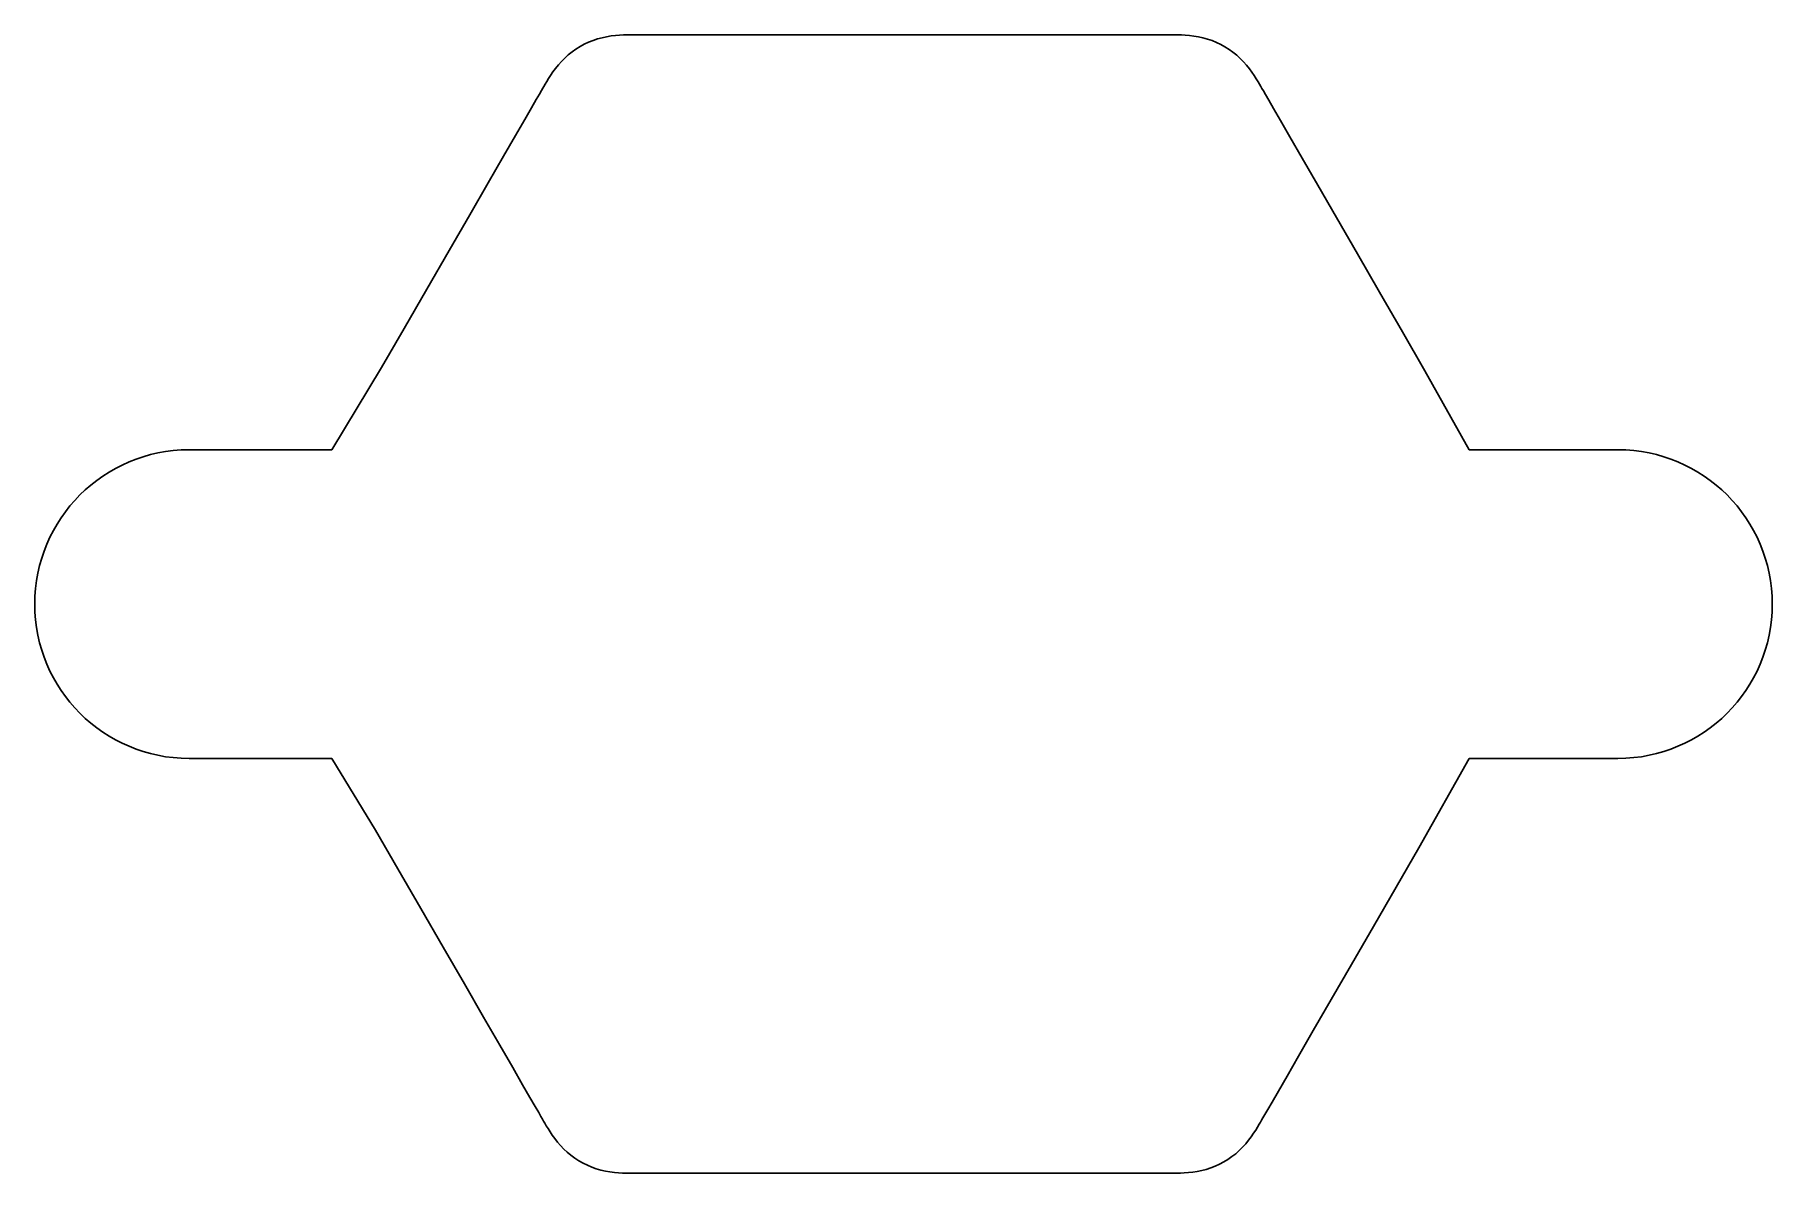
# Model space of a CAD drawing. Extents: x 121.3 to 151.7, y -110 to -90.
import ezdxf

# ---------------------------------------------------------------- set-up
doc = ezdxf.new("R2010")
doc.units = 0
doc.header["$MEASUREMENT"] = 0
doc.layers.add('BLACK', color=7, linetype='CONTINUOUS')

msp = doc.modelspace()

# ---------------------------------------------------------------- linework, layer by layer
at = {"layer": 'BLACK', "linetype": 'CONTINUOUS'}
for p, q in [((130.84, -90.2462), (130.769, -90.2908)), ((130.914, -90.2058), (130.84, -90.2462)), ((130.99, -90.1698), (130.914, -90.2058)), ((131.068, -90.1383), (130.99, -90.1698)), ((131.147, -90.1116), (131.068, -90.1383)), ((131.226, -90.09), (131.147, -90.1116)), ((131.306, -90.0731), (131.226, -90.09)), ((131.385, -90.0604), (131.306, -90.0731)), ((131.461, -90.0513), (131.385, -90.0604)), ((131.533, -90.0452), (131.461, -90.0513)), ((131.601, -90.0415), (131.533, -90.0452)), ((131.663, -90.0396), (131.601, -90.0415)), ((131.718, -90.0388), (131.663, -90.0396)), ((131.764, -90.0387), (131.718, -90.0388)), ((131.803, -90.0387), (131.764, -90.0387)), ((131.848, -90.0387), (131.803, -90.0387)), ((131.914, -90.0387), (131.848, -90.0387)), ((132.016, -90.0387), (131.914, -90.0387)), ((132.169, -90.0387), (132.016, -90.0387)), ((132.39, -90.0387), (132.169, -90.0387)), ((132.694, -90.0387), (132.39, -90.0387)), ((133.096, -90.0387), (132.694, -90.0387)), ((133.611, -90.0387), (133.096, -90.0387)), ((134.237, -90.0387), (133.611, -90.0387)), ((134.949, -90.0387), (134.237, -90.0387)), ((135.717, -90.0387), (134.949, -90.0387)), ((136.512, -90.0387), (135.717, -90.0387)), ((137.306, -90.0387), (136.512, -90.0387)), ((138.07, -90.0387), (137.306, -90.0387)), ((138.776, -90.0387), (138.07, -90.0387)), ((139.395, -90.0387), (138.776, -90.0387)), ((139.9, -90.0387), (139.395, -90.0387)), ((140.293, -90.0387), (139.9, -90.0387)), ((140.59, -90.0387), (140.293, -90.0387)), ((140.805, -90.0387), (140.59, -90.0387)), ((140.954, -90.0387), (140.805, -90.0387)), ((141.052, -90.0387), (140.954, -90.0387)), ((141.115, -90.0387), (141.052, -90.0387)), ((141.159, -90.0387), (141.115, -90.0387)), ((141.199, -90.0387), (141.159, -90.0387)), ((141.246, -90.0389), (141.199, -90.0387)), ((141.301, -90.0397), (141.246, -90.0389)), ((141.363, -90.0417), (141.301, -90.0397)), ((141.431, -90.0456), (141.363, -90.0417)), ((141.504, -90.052), (141.431, -90.0456)), ((141.581, -90.0613), (141.504, -90.052)), ((141.66, -90.0743), (141.581, -90.0613)), ((141.739, -90.0916), (141.66, -90.0743)), ((141.819, -90.1136), (141.739, -90.0916)), ((141.898, -90.1407), (141.819, -90.1136)), ((141.975, -90.1725), (141.898, -90.1407)), ((142.051, -90.2089), (141.975, -90.1725)), ((142.125, -90.2497), (142.051, -90.2089)), ((142.196, -90.2946), (142.125, -90.2497)), ((130.461, -90.5668), (130.412, -90.6285)), ((130.515, -90.5058), (130.461, -90.5668)), ((130.573, -90.4471), (130.515, -90.5058)), ((130.635, -90.3914), (130.573, -90.4471)), ((130.7, -90.3393), (130.635, -90.3914)), ((130.769, -90.2908), (130.7, -90.3393)), ((142.265, -90.3433), (142.196, -90.2946)), ((142.33, -90.3958), (142.265, -90.3433)), ((142.391, -90.4517), (142.33, -90.3958)), ((142.449, -90.5107), (142.391, -90.4517)), ((142.502, -90.5718), (142.449, -90.5107)), ((142.551, -90.6335), (142.502, -90.5718)), ((130.258, -90.857), (130.231, -90.9027)), ((130.29, -90.8053), (130.258, -90.857)), ((130.326, -90.7491), (130.29, -90.8053)), ((130.367, -90.6898), (130.326, -90.7491)), ((130.412, -90.6285), (130.367, -90.6898)), ((142.596, -90.6947), (142.551, -90.6335)), ((142.636, -90.7538), (142.596, -90.6947)), ((142.672, -90.8097), (142.636, -90.7538)), ((142.704, -90.8609), (142.672, -90.8097)), ((142.73, -90.9061), (142.704, -90.8609)), ((130.074, -91.1737), (129.992, -91.3168)), ((130.13, -91.078), (130.074, -91.1737)), ((130.165, -91.0163), (130.13, -91.078)), ((130.189, -90.9752), (130.165, -91.0163)), ((130.209, -90.9413), (130.189, -90.9752)), ((130.231, -90.9027), (130.209, -90.9413)), ((142.752, -90.9441), (142.73, -90.9061)), ((142.772, -90.9781), (142.752, -90.9441)), ((142.796, -91.0203), (142.772, -90.9781)), ((142.833, -91.0843), (142.796, -91.0203)), ((142.89, -91.1834), (142.833, -91.0843)), ((142.976, -91.3309), (142.89, -91.1834)), ((129.992, -91.3168), (129.874, -91.5207)), ((143.097, -91.5403), (142.976, -91.3309)), ((129.713, -91.7987), (129.502, -92.1643)), ((129.874, -91.5207), (129.713, -91.7987)), ((143.261, -91.8249), (143.097, -91.5403)), ((143.476, -92.1982), (143.261, -91.8249)), ((129.502, -92.1643), (129.234, -92.6298)), ((143.75, -92.6719), (143.476, -92.1982)), ((129.234, -92.6298), (128.911, -93.1883)), ((144.076, -93.2369), (143.75, -92.6719)), ((128.911, -93.1883), (128.549, -93.8156)), ((144.441, -93.8688), (144.076, -93.2369)), ((128.549, -93.8156), (128.161, -94.4869)), ((144.83, -94.5425), (144.441, -93.8688)), ((128.161, -94.4869), (127.763, -95.1774)), ((145.229, -95.2335), (144.83, -94.5425)), ((127.763, -95.1774), (127.367, -95.8621)), ((145.623, -95.9166), (145.229, -95.2335)), ((127.367, -95.8621), (126.5, -97.3)), ((146.4, -97.3), (145.623, -95.9166)), ((124, -97.3), (126.5, -97.3)), ((149, -97.3), (146.4, -97.3)), ((124, -102.7), (126.5, -102.7)), ((126.5, -102.7), (127.263, -103.953)), ((145.518, -104.262), (146.4, -102.7)), ((149, -102.7), (146.4, -102.7)), ((127.263, -103.953), (127.655, -104.632)), ((145.121, -104.95), (145.518, -104.262)), ((127.655, -104.632), (128.054, -105.323)), ((144.723, -105.638), (145.121, -104.95)), ((128.054, -105.323), (128.446, -106.002)), ((144.339, -106.303), (144.723, -105.638)), ((128.446, -106.002), (128.817, -106.644)), ((143.984, -106.919), (144.339, -106.303)), ((128.817, -106.644), (129.151, -107.224)), ((143.67, -107.462), (143.984, -106.919)), ((129.151, -107.224), (129.436, -107.716)), ((143.413, -107.908), (143.67, -107.462)), ((129.436, -107.716), (129.662, -108.108)), ((143.212, -108.256), (143.413, -107.908)), ((129.662, -108.108), (129.835, -108.408)), ((129.835, -108.408), (129.964, -108.631)), ((142.949, -108.711), (143.06, -108.519)), ((143.06, -108.519), (143.212, -108.256)), ((129.964, -108.631), (130.055, -108.789)), ((130.055, -108.789), (130.117, -108.896)), ((142.873, -108.844), (142.949, -108.711)), ((130.117, -108.896), (130.157, -108.966)), ((130.157, -108.966), (130.183, -109.011)), ((130.183, -109.011), (130.203, -109.046)), ((130.203, -109.046), (130.224, -109.082)), ((130.224, -109.082), (130.25, -109.126)), ((130.25, -109.126), (130.281, -109.176)), ((142.696, -109.148), (142.724, -109.101)), ((142.724, -109.101), (142.747, -109.061)), ((142.747, -109.061), (142.766, -109.027)), ((142.766, -109.027), (142.789, -108.989)), ((142.789, -108.989), (142.822, -108.932)), ((142.822, -108.932), (142.873, -108.844)), ((130.281, -109.176), (130.316, -109.231)), ((130.316, -109.231), (130.355, -109.29)), ((130.355, -109.29), (130.399, -109.351)), ((130.399, -109.351), (130.448, -109.413)), ((130.448, -109.413), (130.5, -109.474)), ((142.488, -109.441), (142.538, -109.379)), ((142.538, -109.379), (142.584, -109.318)), ((142.584, -109.318), (142.626, -109.258)), ((142.626, -109.258), (142.663, -109.201)), ((142.663, -109.201), (142.696, -109.148)), ((130.5, -109.474), (130.557, -109.533)), ((130.557, -109.533), (130.618, -109.59)), ((130.618, -109.59), (130.682, -109.643)), ((130.682, -109.643), (130.75, -109.693)), ((130.75, -109.693), (130.821, -109.738)), ((130.821, -109.738), (130.894, -109.78)), ((142.105, -109.758), (142.177, -109.714)), ((142.177, -109.714), (142.246, -109.666)), ((142.246, -109.666), (142.312, -109.615)), ((142.312, -109.615), (142.375, -109.56)), ((142.375, -109.56), (142.434, -109.502)), ((142.434, -109.502), (142.488, -109.441)), ((130.894, -109.78), (130.969, -109.817)), ((130.969, -109.817), (131.047, -109.85)), ((131.047, -109.85), (131.125, -109.878)), ((131.125, -109.878), (131.205, -109.901)), ((131.205, -109.901), (131.285, -109.919)), ((131.285, -109.919), (131.364, -109.933)), ((131.364, -109.933), (131.441, -109.943)), ((131.441, -109.943), (131.514, -109.949)), ((131.514, -109.949), (131.584, -109.954)), ((131.584, -109.954), (131.647, -109.956)), ((131.647, -109.956), (131.704, -109.957)), ((131.704, -109.957), (131.752, -109.957)), ((131.752, -109.957), (131.793, -109.957)), ((131.793, -109.957), (131.835, -109.957)), ((131.835, -109.957), (131.893, -109.957)), ((131.893, -109.957), (131.984, -109.957)), ((131.984, -109.957), (132.122, -109.957)), ((132.122, -109.957), (132.323, -109.957)), ((132.323, -109.957), (132.603, -109.957)), ((132.603, -109.957), (132.977, -109.957)), ((132.977, -109.957), (133.46, -109.957)), ((133.46, -109.957), (134.059, -109.957)), ((134.059, -109.957), (134.75, -109.957)), ((134.75, -109.957), (135.505, -109.957)), ((135.505, -109.957), (136.296, -109.957)), ((136.296, -109.957), (137.093, -109.957)), ((137.093, -109.957), (137.868, -109.957)), ((137.868, -109.957), (138.593, -109.957)), ((138.593, -109.957), (139.238, -109.957)), ((139.238, -109.957), (139.775, -109.957)), ((139.775, -109.957), (140.197, -109.957)), ((140.197, -109.957), (140.518, -109.957)), ((140.518, -109.957), (140.754, -109.957)), ((140.754, -109.957), (140.919, -109.957)), ((140.919, -109.957), (141.03, -109.957)), ((141.03, -109.957), (141.101, -109.957)), ((141.101, -109.957), (141.148, -109.957)), ((141.148, -109.957), (141.187, -109.957)), ((141.187, -109.957), (141.232, -109.957)), ((141.232, -109.957), (141.285, -109.957)), ((141.285, -109.957), (141.346, -109.955)), ((141.346, -109.955), (141.413, -109.952)), ((141.413, -109.952), (141.484, -109.946)), ((141.484, -109.946), (141.56, -109.938)), ((141.56, -109.938), (141.638, -109.926)), ((141.638, -109.926), (141.718, -109.91)), ((141.718, -109.91), (141.798, -109.889)), ((141.798, -109.889), (141.877, -109.863)), ((141.877, -109.863), (141.955, -109.833)), ((141.955, -109.833), (142.031, -109.797)), ((142.031, -109.797), (142.105, -109.758))]:
    msp.add_line(p, q, dxfattribs=at)
at = {"layer": 'BLACK'}
for centre, start, end in [((124, -100), 90, 270), ((149, -100), -90, 90)]:
    msp.add_arc(centre, 2.7, start, end, dxfattribs=at)

doc.saveas('drawing.dxf')
